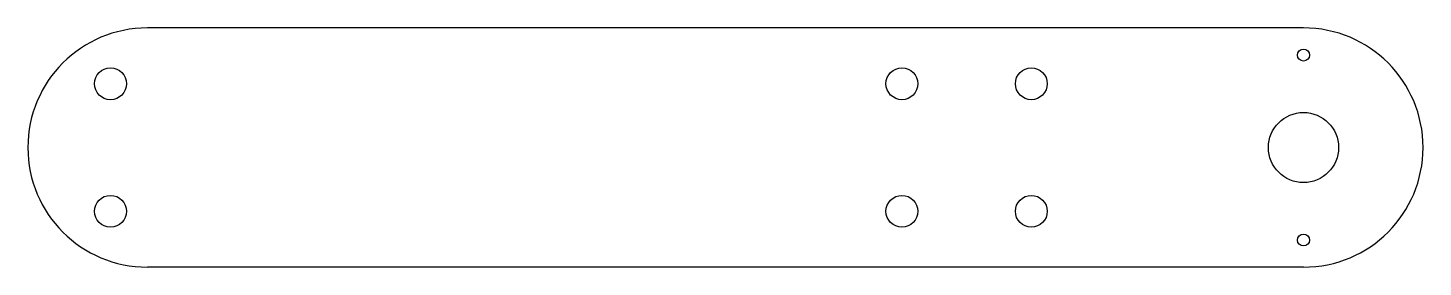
# Model space of a CAD drawing. Header units: inches. Extents: x 17 to 192, y 11 to 41.
import ezdxf

# ---------------------------------------------------------------- set-up
doc = ezdxf.new("R2010")
doc.units = ezdxf.units.IN
doc.header["$MEASUREMENT"] = 0
doc.layers.add('Arm', color=211, linetype='Continuous')

msp = doc.modelspace()

# ---------------------------------------------------------------- linework, layer by layer
at = {"layer": 'Arm'}
for p, q in [((176.69, 41.11), (31.69, 41.11)), ((176.69, 11.11), (31.69, 11.11))]:
    msp.add_line(p, q, dxfattribs=at)
for centre, radius in [((176.69, 37.71), 0.75), ((27.05, 34.11), 2), ((126.32, 34.11), 2), ((142.55, 34.11), 2), ((176.69, 26.11), 4.4), ((27.05, 18.11), 2), ((126.32, 18.11), 2), ((142.55, 18.11), 2), ((176.69, 14.51), 0.75)]:
    msp.add_circle(centre, radius, dxfattribs=at)
for centre, start, end in [((31.69, 26.11), 90, 270), ((176.69, 26.11), 270, 90)]:
    msp.add_arc(centre, 15, start, end, dxfattribs=at)

doc.saveas('drawing.dxf')
